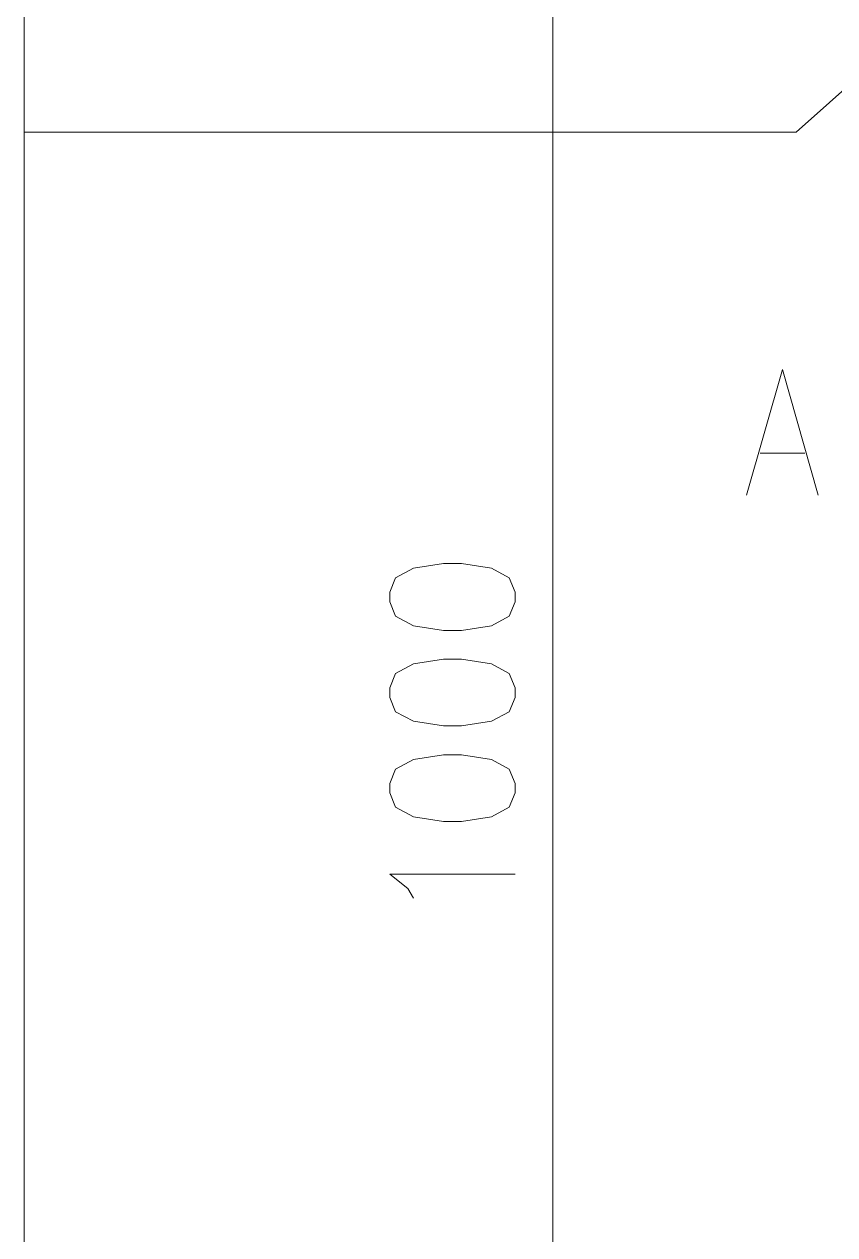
# Model space of a CAD drawing. Header units: millimetres. Extents: x 0 to 414, y 0 to 292.
# Drawn here: x 62.6 to 75.32, y 120.3 to 139.31 of the extents above; entities that cross this region are included whole.
import ezdxf

# ---------------------------------------------------------------- set-up
doc = ezdxf.new("R2010")
doc.units = ezdxf.units.MM

msp = doc.modelspace()

# ---------------------------------------------------------------- linework, layer by layer
at = {"color": 0, "lineweight": 0}
for points in [[(62.596889, 260.706306), (62.596889, 39.613417)], [(70.89775, 147.037778), (70.89775, 109.392861)], [(74.718333, 137.615083), (76.288194, 139.015611)], [(62.596889, 137.615083), (74.718333, 137.615083)], [(73.938694, 131.917722), (74.503139, 133.886222), (75.064056, 131.917722)], [(74.150361, 132.573889), (74.852389, 132.573889)], [(68.710528, 125.588889), (68.618806, 125.740583), (68.336583, 125.962833), (70.305083, 125.962833)]]:
    msp.add_lwpolyline(points, dxfattribs=at)
for points in [[(68.336583, 130.242028), (68.428306, 130.01625), (68.710528, 129.864556), (69.179722, 129.790472), (69.461944, 129.790472), (69.931139, 129.864556), (70.213361, 130.01625), (70.305083, 130.242028), (70.305083, 130.390194), (70.213361, 130.615972), (69.931139, 130.767667), (69.461944, 130.84175), (69.179722, 130.84175), (68.710528, 130.767667), (68.428306, 130.615972), (68.336583, 130.390194)], [(68.336583, 128.739194), (68.428306, 128.513417), (68.710528, 128.36525), (69.179722, 128.291167), (69.461944, 128.291167), (69.931139, 128.36525), (70.213361, 128.513417), (70.305083, 128.739194), (70.305083, 128.890889), (70.213361, 129.116667), (69.931139, 129.264833), (69.461944, 129.338917), (69.179722, 129.338917), (68.710528, 129.264833), (68.428306, 129.116667), (68.336583, 128.890889)], [(68.336583, 127.239889), (68.428306, 127.014111), (68.710528, 126.865944), (69.179722, 126.788333), (69.461944, 126.788333), (69.931139, 126.865944), (70.213361, 127.014111), (70.305083, 127.239889), (70.305083, 127.388056), (70.213361, 127.613833), (69.931139, 127.765528), (69.461944, 127.839611), (69.179722, 127.839611), (68.710528, 127.765528), (68.428306, 127.613833), (68.336583, 127.388056)]]:
    msp.add_lwpolyline(points, close=True, dxfattribs=at)

doc.saveas('drawing.dxf')
